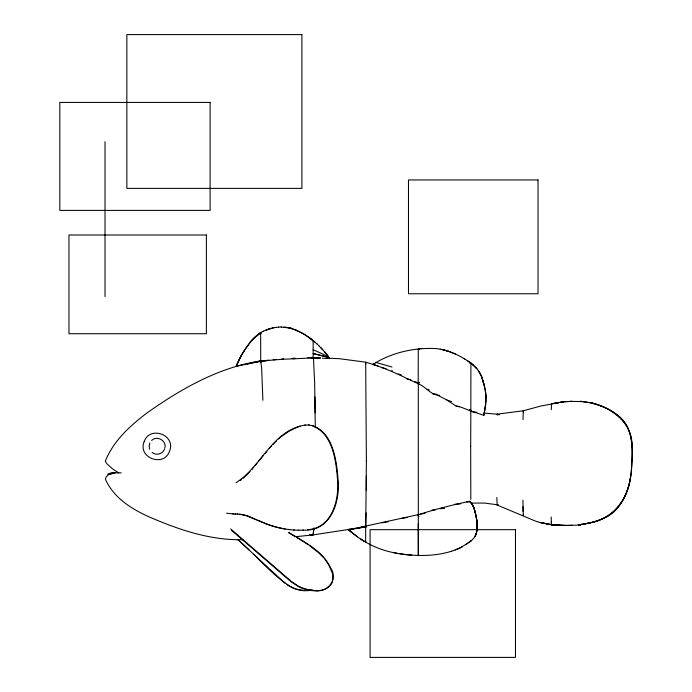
<?xml version="1.0" encoding="UTF-8"?>
<svg xmlns="http://www.w3.org/2000/svg" width="692" height="692" viewBox="0 0 692 692"><rect width="100%" height="100%" fill="white"/><g stroke="black" fill="none" stroke-linecap="round" stroke-linejoin="round"><path stroke-width="1.04" d="M261.126 360.852A1.202 1.194 -90 0 1 260.676 360.956L255.201 362.357C274.266 358.854 293.858 359.044 313.173 357.851L313.139 340.507L309.549 337.757M366.388 460.95L365.679 362.175L339.383 358.698L326.365 358.11M418.228 515.851L418.228 514.649L425.191 513.204M470.681 446.271L470.811 499.442M470.681 446.314L470.837 409.837M396.291 553.107C379.648 550.451 364.174 542.822 351.251 532.122A118.635 2.751 41.7 0 1 349.157 530.254L348.707 529.847L365.722 526.837L366.388 460.569M366.345 475.975L366.276 490.446M435.917 348.569C448.676 349.936 460.647 355.653 470.915 363.17L470.819 411.022L483.872 415.33L484.132 413.029M313.035 340.568L309.48 337.757M366.077 512.893L365.679 526.837L356.908 528.013L418.305 514.649M551.299 409.681L551.489 403.868M522.996 419.586L523.308 410.771L541.014 405.979L563.617 401.793M486.121 401.68L485.836 393.341L484.4 386.318M631.658 466.313C632.237 451.988 633.552 436.427 625.516 423.746C615.214 409.776 597.637 402.986 580.822 401.343M332.887 580.008L332.445 573.815M313.943 528.091L313.087 534.899L296.288 536.637M483.872 415.33L484.478 411.117M313.952 528.152L313.087 534.899L310.025 534.587L313.087 534.899L362.634 527.321M485.914 401.68L484.305 412.657M631.562 466.313C631.043 482.808 626.026 499.65 614.124 511.561C604.159 519.977 591.202 522.996 578.616 525.003M485.827 403.739L484.711 411.117M484.348 413.167L484.556 411.93M485.377 407.657L485.879 395.469M630.239 478.406C627.592 500.645 610.725 520.496 587.871 523.213L578.261 525.003M164.696 448.399C167.352 441.055 157.067 434.913 151.66 440.458M149.844 443.01L149.135 446.063L149.645 449.143M164.471 449.35C162.585 454.03 155.934 455.89 152.136 452.386M470.776 541.109C480.767 533.411 476.952 519.112 474.288 508.767A23.199 23.156 -86.2 0 0 472.299 504.554L471.278 502.911M475.43 535.79L475.041 536.542C479.227 527.866 476.572 517.616 474.228 508.767A23.199 23.182 -90 0 0 472.238 504.554L470.032 501.181C453.217 504.849 436.453 508.879 420.087 514.191M475.854 534.968C478.656 526.474 476.442 517.132 474.176 508.767A23.191 23.191 0 0 0 472.178 504.554L471.347 503.11M236.552 365.315L236.171 366.267L241.949 354.33L249.898 342.497L256.369 335.741L260.512 332.696L261.386 332.895A1.185 1.185 -90 0 0 260.676 332.696L254.232 337.731L249.916 342.497M236.621 365.151L240.366 357.262A107.044 106.456 -90 0 1 245.738 348.24L252.096 339.98L260.971 332.48M332.368 582.058C329.6 589.169 320.984 591.227 314.09 590.786A34.583 29.41 21.6 0 1 302.196 588.252L298.304 586.513L291.029 581.695L231.69 530.505M419.759 382.321L418.305 383.783C403.332 376.993 388.731 369.147 372.772 364.528C391.075 352.678 414.11 347.445 435.882 348.569M240.764 356.544L241.992 354.33M243.238 352.159L243.757 351.285M258.912 460.889L263.168 455.673M254.985 465.716L257.026 463.207M251.897 469.453L253.704 467.273M265.01 453.433L266.809 451.305M250.02 471.615L243.186 478.362M261.611 360.792L260.72 361.233L260.642 332.696M269.292 448.416L271.333 446.132M272.665 444.697L276.575 440.778M278.513 438.953L281.004 436.886M470.733 541.135L460.102 548.038L451.591 551.239M471.235 540.746L465.638 544.734M281.834 436.194L288.33 431.704M240.02 480.568L241.62 479.504M462.481 546.654L455.241 549.993M236.024 482.661C261.671 466.702 272.337 429.948 305.267 425.078M260.867 332.48L263.194 331.183M289.083 431.22L296.306 427.595M263.289 331.183L273.184 327.861L270.624 328.44M107.641 474.271L111.101 472.861L121.256 472.861M265.667 330.084L268.582 329.037M113.116 472.861L108.895 474.271L106.084 477.099L105.383 479.219C113.41 497.167 130.252 508.196 147.474 516.146C177.524 529.302 209.581 540.443 242.797 539.699M297.119 427.232L300.198 426.211M470.058 363.335L470.854 363.17L473.363 365.134L478.544 370.739M312.524 340.594L313.113 340.507M366.241 542.07L365.653 542.156L365.679 526.344L366.622 526.837M312.793 340.533L312.36 340.706A1.185 1.185 0 0 1 313 340.507L316.997 343.898M268.487 329.037L270.537 328.44M451.565 551.239C434.221 556.584 415.563 556.368 397.805 553.401M115.123 472.861L110.158 474.271M118.73 472.861L113.116 469.332L106.784 463.675L105.27 461.227C113.497 440.683 130.226 425.641 147.474 412.596C181.46 388.662 218.914 367.236 260.59 360.947L247.468 363.957L253.981 362.634M581.41 524.138A2.119 2.093 -90 0 1 579.931 524.761C589.411 523.351 598.909 521.137 607.377 516.491C624.513 506.25 630.931 485.213 631.744 466.313C632.756 449.791 633.647 430.502 620.862 417.925C613.164 410.771 603.528 406.446 593.615 403.358M247.684 363.897L236.223 366.25L236.638 365.151A86.708 86.232 -90 0 1 240.34 357.262M307.482 529.691C331.736 528.437 339.037 500.887 337.618 480.75C336.104 461.062 333.155 434.161 312.395 425.545M357.479 536.802L348.318 529.484L355.645 528.221M348.387 529.536L349.157 529.345M552.346 403.618L563.444 401.793L571.557 401.343M552.588 403.618L563.79 401.793L571.782 401.343M470.032 501.181L470.897 503.075L484.443 503.075L498.128 504.866M273.132 327.861L275.918 327.42M382.045 522.754L388.013 521.846M402.138 518.265L407.19 517.512M484.443 413.107L497.141 414.205L523.308 410.771L523.42 411.775L523.308 410.771M496.847 497.384L497.141 505.022L498.136 504.892M309.722 590.345L312.274 590.042M312.265 590.38L305.146 590.786A34.583 30.163 1.5 0 1 293.252 588.252C272.017 575.891 256.663 555.313 237.745 539.725M419.784 348.751L418.271 348.924L418.202 383.783C425.969 386.586 430.666 395.218 439.368 395.314M420.719 348.647L421.61 348.543M311.045 357.738L320.448 357.842M275.823 327.42L278.651 327.134M311.045 357.721L320.491 358.11M470.932 363.17L470.11 363.335A2.119 2.119 -90 0 1 470.897 363.17L473.328 365.134M360.939 527.295L362.833 527.114M302.923 530.115C330.171 531.837 339.962 503.274 338.154 480.75C336.623 460.535 333.094 429.057 308.649 424.957M264.794 360.558L268.989 360.169M273.193 359.788L276.342 359.494M281.592 359.01L283.685 358.819M439.861 508.758L443.607 508.421M454.575 504.312L460.69 503.845M432.102 510.047L435.225 509.892M278.547 327.134L281.376 327.013M292.085 358.326L295.242 358.205M307.836 357.712L313.087 357.513L313.528 359.217L314.678 383.489L315.275 427.803M578.979 525.003C564.309 525.833 549.24 525.946 535.21 520.989L497.141 505.022M565.926 525.453L572.258 525.219M304.74 425.078L309.186 424.957M262.882 400.27L261.654 367.746L260.59 360.947L265.988 360.809M298.287 530.228L303.451 530.115M313.528 359.226L313 357.513A1.168 1.168 0 0 1 312.55 357.418M318.052 358.041L312.196 357.401M571.341 401.343L583.071 401.637M540.244 522.469L553.271 525.003L566.601 525.453M365.679 526.837L366.215 526.932M232.832 513.974L235.54 513.983M233.36 513.974L226.604 513.196M281.272 327.013L291.341 328.259L302.94 333.518M292.777 358.681L294.757 358.733M235.012 513.983L237.737 514.044M328.934 358.404C329.747 356.415 321.287 348.526 319.012 345.87M328.977 358.404L322.437 358.188M580.233 401.351L579.931 401.343A2.119 2.093 -90 0 1 580.726 401.507M565.329 525.427L551.377 524.744L551.299 521.846M551.377 524.735L551.853 524.735L540.452 522.469M293.659 530.046L298.814 530.228M237.209 514.044L241.508 514.407M432.604 393.86L436.6 394.189M283.988 327.057L286.773 327.325M466.555 501.778L470.698 502.176M289.118 529.614L294.195 530.046M260.599 332.696L261.273 332.895M418.885 348.976L418.305 348.924A2.967 2.967 0 0 1 419.438 349.149M472.584 411.827L476.823 412.285M437.292 395.054L446.833 399.993L456.063 406.048L459.237 406.472M497.141 414.205L499.088 414.724L497.141 414.205L497.245 415.079M239.441 514.199L246.577 515.748L265.979 523.87A157.88 122.692 -90 0 0 276.471 527.209A161.15 125.243 -90 0 0 284.715 528.973L289.654 529.614M373.317 363.983L374.839 364.2M441.799 507.945L444.541 508.335M588.736 402.493L592.992 403.133M580.51 401.343L588.062 402.493M286.903 327.325L295.804 329.92M407.008 378.991L411.117 379.839M242.269 514.502L247.105 515.748L256.818 519.787M440.259 349.175L448.304 351.225L455.44 354.079M456.063 406.048L461.512 407.363L470.819 411.022L469.6 409.301M382.088 367.746L386.05 368.715M328.908 357.444L313.13 353.534L328.925 357.47L329.366 358.162M288.919 327.679L291.245 328.259M414.439 381.621L417.337 382.365M375.566 362.357L391.992 367.011M444.385 350.074L448.278 351.225M377.927 365.895L365.679 362.175L365.817 363.758M418.305 515.964L419.144 516.336M427.172 389.311L429.222 389.959M446.833 399.993L451.85 401.663M592.317 403.133C613.069 408.245 633.318 424.084 632.004 447.49M398.203 373.905L401.222 375.012M257.735 520.194L266.507 523.87A157.88 122.692 -90 0 0 273.245 526.154A161.15 125.243 90 0 0 285.251 528.973M313.13 349.711L328.276 356.51M295.769 329.92L298.105 330.984A81.094 80.895 90 0 1 305.38 334.98L309.099 337.454M290.424 586.608L293.261 587.915A34.583 30.163 1.5 0 0 296.219 588.918M464.254 358.698L464.912 359.079M288.867 532.494C304.143 541.974 322.308 550.495 330.447 567.552C338.777 579.143 327.506 593.373 314.22 590.449A34.583 29.41 21.6 0 1 302.326 587.915L298.434 586.176L291.168 581.366L230.618 528.904M288.737 532.831L295.25 536.629M302.888 333.518L305.354 334.98M305.207 334.867L314.843 341.96M296.859 537.58L300.804 540.002M286.825 584.524L289.472 586.176M301.574 540.487L303.875 541.957M304.644 542.45L308.312 544.898M310.042 546.118L317.81 552L323.726 557.761M467.801 360.939L470.612 362.945M285.113 583.321L269.396 568.824M470.595 362.945L476.935 368.507L475.94 367.53M348.725 529.856L349.166 530.254A118.635 2.751 41.7 0 1 351.268 532.122M237.754 539.388L249.077 550.045M253.488 554.162L268.643 568.106M316.962 343.898L319.038 345.87M320.941 347.834L322.766 349.763M324.418 351.64L328.423 356.743M324.92 559.197L329.02 565.364L332.264 572.993M478.89 371.267L481.623 376.413L484.53 386.11M478.475 370.739L481.563 376.413L484.582 386.318M478.795 371.267L481.494 376.413L484.357 386.11M260.59 360.947L261.135 362.66M484.495 386.318L485.507 391.118M485.326 391.118L486.208 397.822M523.195 514.588L523.308 515.592L522.91 500.238M522.996 506.76L523.091 511.604M551.221 517.045L551.299 521.88M314.947 396.931L315.154 412.882M418.228 523.879L418.323 555.417L418.305 382.65M391.992 370.159L391.992 371.172M105.02 141.722L105.02 296.626M411.775 555.14A129.845 129.845 0 0 1 393.497 552.588M304.169 590.388A34.583 30.163 1.5 0 1 297.223 589.203M144.135 441.712C137.414 457.896 164.056 467.654 169.557 451.115C176.278 434.931 149.636 425.182 144.135 441.712M552.744 524.51L551.611 524.744L552.735 524.51M580.294 524.622L579.576 524.761L580.294 524.622M301.902 34.6L126.852 34.6L126.852 188.38L301.902 188.38L301.902 34.6M210.108 102.425L59.815 102.425L59.815 210.403L210.108 210.403L210.108 102.425M538.03 179.955L408.479 179.955L408.479 293.763L538.03 293.763L538.03 179.955M206.38 234.995L68.966 234.995L68.966 333.726L206.38 333.726L206.38 234.995M515.462 529.683L370.082 529.683L370.082 657.4L515.462 657.4L515.462 529.683M364.407 541.404L360.843 539.111L364.381 541.404"/></g></svg>
